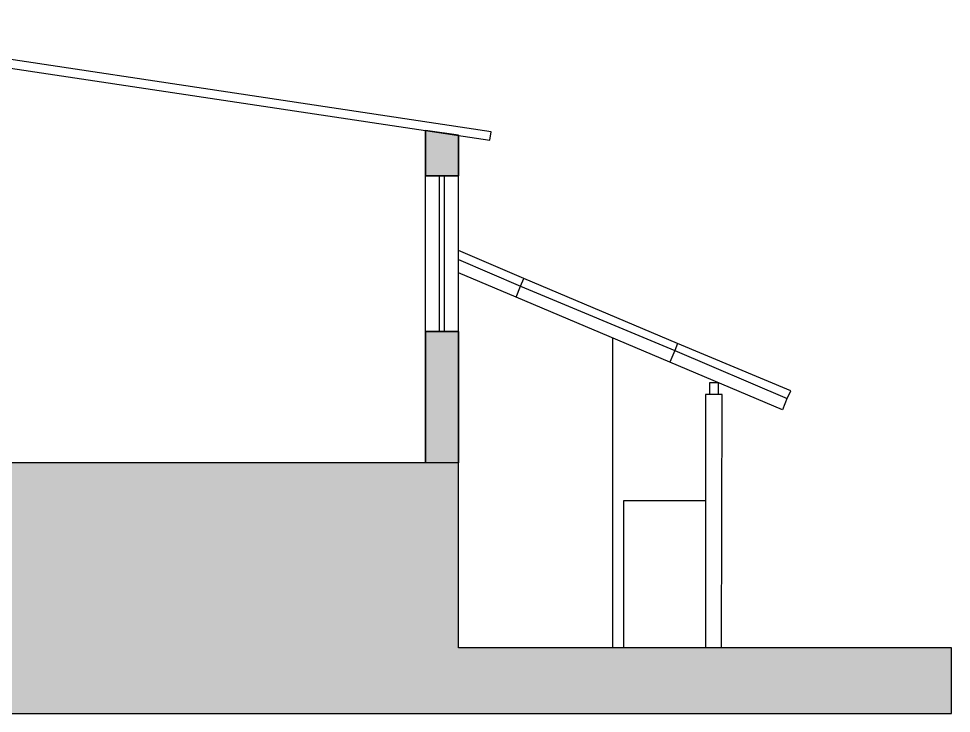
# Model space of a CAD drawing. Header units: millimetres. Extents: x -83523 to -66579, y -10485 to -2954.
# Drawn here: x -72279 to -66579, y -9227 to -4981 of the extents above; entities that cross this region are included whole.
import ezdxf

# ---------------------------------------------------------------- set-up
doc = ezdxf.new("R2010")
doc.units = ezdxf.units.MM
for name, color, linetype, lineweight in [('A-ALV-___-___-EXI', 250, 'Continuous', 35), ('A-BAS-___-___-EXI', 250, 'Continuous', 25), ('A-COB-___-___-EXI', 250, 'Continuous', 25), ('A-JAN-___-___-EXI', 250, 'Continuous', 25), ('A-PIL-___-___-EXI', 250, 'Continuous', 25), ('A-POR-___-___-EXI', 250, 'Continuous', 25)]:
    doc.layers.add(name, color=color, linetype=linetype, lineweight=lineweight)

msp = doc.modelspace()

# ---------------------------------------------------------------- hatches: boundary and pattern name
at = {"layer": 'A-ALV-___-___-EXI'}
h = msp.add_hatch(color=11, dxfattribs=at)
h.paths.add_polyline_path([(-69592, -7695.9), (-69592, -6893.5), (-69792.6, -6893.5), (-69792.6, -7695.9)])
h.paths.add_polyline_path([(-73894.3, -6065.4), (-73693.7, -6065.4), (-73693.7, -5079.5), (-73894.3, -5049.6)])
h.paths.add_polyline_path([(-69592, -5941.7), (-69592, -5694.1), (-69792.6, -5664.2), (-69792.6, -5941.7)])
at = {"layer": 'A-BAS-___-___-EXI', "true_color": 0xcb9898}
msp.add_hatch(color=253, dxfattribs=at).paths.add_polyline_path([(-66578.6, -9226.9), (-66578.6, -8826.9), (-69592, -8826.9), (-69592, -7695.9), (-75879, -7695.9), (-80522.7, -7973.3), (-82520.2, -7973.3), (-82520.2, -8173.9), (-83523.2, -8173.9), (-83523.2, -9226.9)])

# ---------------------------------------------------------------- linework, layer by layer
at = {"layer": 'A-ALV-___-___-EXI', "lineweight": 25}
for p, q in [((-69792.6, -5941.7), (-69792.6, -5664.2)), ((-69792.6, -5664.2), (-69792.6, -5941.7)), ((-69592, -5941.7), (-69592, -5694.1)), ((-69592, -5694.1), (-69592, -5941.7)), ((-69792.6, -5941.7), (-69592, -5941.7)), ((-69592, -5941.7), (-69792.6, -5941.7)), ((-68648.7, -8826.9), (-68648.7, -6931.9))]:
    msp.add_line(p, q, dxfattribs=at)
msp.add_lwpolyline([(-69592, -6893.5), (-69592, -7695.9), (-69592, -6893.5), (-69792.6, -6893.5), (-69792.6, -7695.9), (-69792.6, -6893.5)], close=True, dxfattribs=at)
at = {"layer": 'A-BAS-___-___-EXI'}
msp.add_lwpolyline([(-75879, -6385.5), (-75879, -7695.9), (-80522.7, -7973.3), (-82520.2, -7973.3), (-82520.2, -8173.9), (-83523.2, -8173.9), (-83523.2, -9226.9), (-66578.6, -9226.9), (-66578.6, -8826.9), (-69592, -8826.9), (-69592, -7695.9), (-75879, -7695.9)], dxfattribs=at)
at = {"layer": 'A-COB-___-___-EXI'}
msp.add_line((-69592, -5694.1), (-69792.6, -5664.2), dxfattribs=at)
at = {"layer": 'A-COB-___-___-EXI', "lineweight": 25}
for points in [[(-69399.9, -5724), (-69391.4, -5672.8), (-73992.4, -4981.3), (-74001, -5032.5)], [(-68004.2, -7205), (-68004.2, -7277.6), (-68055.4, -7277.6), (-68055.4, -7205)]]:
    msp.add_lwpolyline(points, close=True, dxfattribs=at)
for points in [[(-68251.8, -6966), (-69190.8, -6569.1), (-69592, -6398.4)], [(-69592, -6453.8), (-69212.1, -6616), (-69190.8, -6569.1)], [(-67581.7, -7298.9), (-67611.5, -7371.5), (-68298.7, -7081.3), (-69237.7, -6684.3), (-69592, -6534.9)], [(-69237.7, -6684.3), (-69212.1, -6616), (-68268.8, -7008.7)], [(-68268.8, -7008.7), (-67581.7, -7303.2), (-67560.3, -7256.3), (-68251.8, -6966), (-68268.8, -7008.7), (-68298.7, -7081.3)]]:
    msp.add_lwpolyline(points, dxfattribs=at)
at = {"layer": 'A-JAN-___-___-EXI', "lineweight": 25}
for p, q in [((-69792.6, -6893.5), (-69792.6, -5941.7)), ((-69707.2, -6893.5), (-69707.2, -5941.7)), ((-69677.3, -6893.5), (-69677.3, -5941.7)), ((-69592, -6893.5), (-69592, -5941.7))]:
    msp.add_line(p, q, dxfattribs=at)
at = {"layer": 'A-PIL-___-___-EXI', "lineweight": 25}
msp.add_lwpolyline([(-67982.9, -8826.9), (-67978.6, -7277.6), (-68081, -7277.6), (-68081, -8826.9)], dxfattribs=at)
at = {"layer": 'A-POR-___-___-EXI', "lineweight": 25}
msp.add_lwpolyline([(-68580.4, -8826.9), (-68580.4, -7926.4), (-68081, -7926.4)], dxfattribs=at)

doc.saveas('drawing.dxf')
